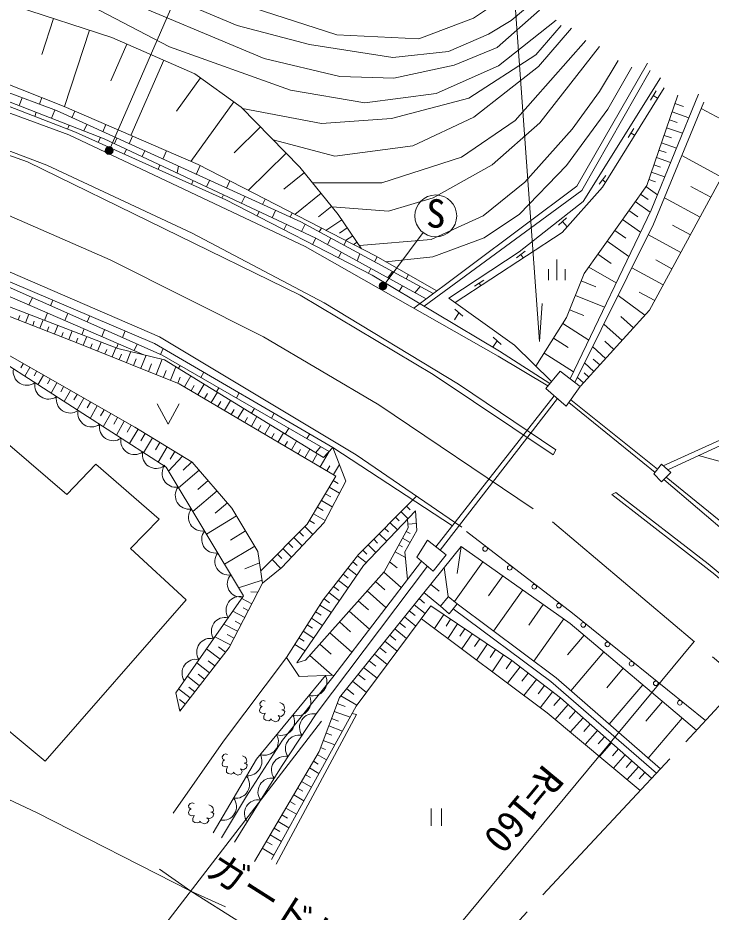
# Model space of a CAD drawing. Units: millimetres at full size, sheet at 1:1000; details may follow other scales. Extents: x 40000 to 680000, y 20000 to 380000.
# Drawn here: x 204302 to 248981, y 240999 to 298649 of the extents above; entities that cross this region are included whole.
import ezdxf
from ezdxf.enums import TextEntityAlignment as Align

# ---------------------------------------------------------------- set-up
doc = ezdxf.new("R2010")
doc.units = ezdxf.units.MM
doc.header["$LTSCALE"] = 1000
doc.linetypes.add('CHAIN', pattern=[18.5, 12, -1.5, 3.5, -1.5])
for name, color, linetype, lineweight in [('M-BGD', 7, 'Continuous', 13), ('M-BGD-EXST', 7, 'Continuous', 13), ('M-BMK', 2, 'CHAIN', 13), ('M-STR-HTXT', 7, 'Continuous', 13)]:
    doc.layers.add(name, color=color, linetype=linetype, lineweight=lineweight)
doc.styles.add('ＭＳ ゴシック', font='')
doc.styles.get('ＭＳ ゴシック').set_extended_font_data('MS Gothic')

msp = doc.modelspace()

# ---------------------------------------------------------------- hatches: boundary and pattern name
at = {"layer": 'M-BGD-EXST'}
for points in [[(210402, 290218, -1), (209963, 289979, -0.41421), (210063, 290318, -0.41421)], [(228057, 281479, -1), (227618, 281240, -0.41421), (227718, 281579, -0.41421)]]:
    msp.add_hatch(color=256, dxfattribs=at).paths.add_polyline_path(points)

# ---------------------------------------------------------------- linework, layer by layer
at = {"layer": 'M-BGD'}
for p, q in [((206595, 298602), (205842, 296290)), ((208908, 297849), (207307, 292932)), ((211330, 296954), (210297, 294585)), ((213700, 295921), (211586, 291073)), ((216075, 294780), (214523, 292639)), ((204577, 293492), (204382, 292992)), ((205848, 293512), (205686, 293078)), ((245431, 293951), (245068, 293352)), ((245250, 293651), (245534, 293478)), ((218216, 293227), (215440, 289399)), ((246652, 293127), (247192, 292941)), ((205486, 292563), (205384, 292300)), ((206677, 292708), (206471, 292180)), ((207981, 292640), (207787, 292212)), ((246466, 292587), (247546, 292214)), ((251218, 291251), (248342, 292811)), ((207603, 291739), (207502, 291480)), ((208752, 291772), (208562, 291367)), ((209979, 291772), (209768, 291309)), ((246289, 292075), (246801, 291898)), ((219937, 291615), (218252, 289957)), ((244002, 291523), (243636, 290927)), ((243819, 291225), (244053, 291082)), ((246113, 291562), (247137, 291210)), ((209629, 290951), (209480, 290620)), ((210681, 290893), (210521, 290551)), ((211694, 291026), (211470, 290534)), ((245778, 290592), (246749, 290257)), ((245945, 291077), (246431, 290910)), ((211305, 290183), (211161, 289863)), ((212491, 290068), (212320, 289705)), ((213880, 290077), (213638, 289546)), ((245615, 290119), (246075, 289961)), ((221595, 289930), (219152, 287525)), ((245452, 289646), (246371, 289330)), ((249658, 288375), (247093, 289767)), ((213461, 289169), (213333, 288884)), ((214662, 289079), (214564, 288649)), ((216053, 289123), (215798, 288562)), ((245290, 289174), (245723, 289024)), ((222765, 288679), (221434, 287599)), ((242187, 288490), (241759, 287936)), ((245127, 288701), (245993, 288402)), ((215608, 288158), (215496, 287909)), ((216653, 288172), (216459, 287758)), ((217967, 288136), (217755, 287670)), ((241973, 288213), (242180, 288053)), ((244775, 287769), (245520, 287241)), ((244964, 288228), (245395, 288079)), ((248962, 287093), (247680, 287789)), ((217554, 287243), (217457, 287026)), ((218922, 287138), (218712, 286699)), ((223846, 287348), (222155, 285976)), ((244435, 287287), (244916, 286946)), ((220238, 286965), (220078, 286612)), ((244094, 286806), (245057, 286124)), ((248267, 285810), (245978, 287051)), ((219858, 286160), (219714, 285880)), ((220916, 286230), (220697, 285765)), ((221970, 286072), (221849, 285805)), ((224532, 286503), (223686, 285817)), ((243683, 286226), (244263, 285816)), ((225188, 285636), (224159, 284943)), ((239657, 285763), (239144, 285287)), ((239400, 285525), (239714, 285188)), ((243273, 285646), (244433, 284826)), ((221625, 285329), (221449, 284988)), ((222807, 285345), (222587, 284876)), ((223863, 285095), (223729, 284847)), ((225534, 285121), (225020, 284775)), ((242779, 284948), (243477, 284454)), ((247646, 284666), (246502, 285287)), ((223497, 284448), (223287, 284042)), ((224473, 284445), (224248, 284035)), ((225469, 284267), (225318, 283988)), ((225881, 284607), (225417, 284294)), ((242285, 284250), (243681, 283262)), ((247026, 283522), (244935, 284656)), ((226160, 284192), (225928, 284036)), ((225143, 283542), (224958, 283183)), ((226341, 283435), (226160, 282982)), ((227462, 283234), (227283, 282925)), ((237002, 283599), (236436, 283188)), ((236719, 283394), (236878, 283175)), ((239039, 281748), (239039, 283077)), ((241690, 283409), (242530, 282814)), ((227052, 282492), (226895, 282186)), ((241095, 282569), (242868, 281570)), ((245892, 281432), (243875, 282526)), ((246459, 282477), (245414, 283044)), ((228441, 282299), (228152, 281886)), ((229478, 282096), (229329, 281819)), ((238506, 281748), (238506, 282445)), ((239572, 281748), (239572, 282445)), ((229083, 281374), (228874, 281024)), ((230219, 281338), (229884, 280933)), ((234328, 281738), (233741, 281356)), ((234034, 281547), (234140, 281385)), ((240614, 281687), (241551, 281307)), ((244712, 279477), (242996, 280759)), ((245345, 280424), (244337, 280971)), ((205242, 280606), (205011, 280143)), ((206564, 280449), (206405, 280091)), ((240234, 280749), (242108, 279989)), ((206204, 279626), (206021, 279149)), ((232721, 279638), (232452, 279180)), ((232988, 279412), (232454, 279864)), ((239860, 279828), (240782, 279455)), ((204323, 279181), (204429, 279452)), ((204789, 278999), (205000, 279541)), ((205255, 278817), (205361, 279091)), ((205721, 278636), (205934, 279183)), ((207526, 279594), (207328, 279138)), ((208942, 279436), (208768, 279044)), ((243976, 278666), (243165, 279402)), ((206186, 278454), (206294, 278730)), ((206652, 278273), (206867, 278824)), ((207584, 277910), (207801, 278466)), ((208575, 278598), (208431, 278224)), ((209894, 278545), (209705, 278109)), ((211224, 278464), (211035, 278039)), ((239415, 278944), (241095, 277881)), ((243240, 277856), (242077, 278912)), ((207118, 278091), (207227, 278369)), ((208050, 277728), (208160, 278010)), ((208515, 277544), (208740, 278105)), ((235443, 277593), (234926, 278065)), ((238813, 277993), (239764, 277391)), ((208979, 277358), (209094, 277646)), ((209443, 277172), (209673, 277747)), ((210372, 276801), (210607, 277388)), ((210775, 277645), (210668, 277365)), ((211986, 277617), (211805, 277199)), ((213662, 277337), (213491, 276951)), ((235185, 277829), (234920, 277413)), ((242184, 276693), (241350, 277450)), ((242712, 277274), (242130, 277802)), ((209907, 276987), (210025, 277280)), ((210836, 276615), (210977, 276968)), ((211300, 276429), (211583, 277135)), ((212228, 276057), (212565, 276899)), ((238212, 277042), (240114, 275839)), ((204642, 276355), (204495, 276097)), ((211764, 276243), (211933, 276664)), ((212720, 275860), (212918, 276352)), ((213213, 275663), (213607, 276648)), ((214141, 275291), (214488, 276158)), ((214754, 276239), (214644, 276062)), ((241426, 275858), (240828, 276402)), ((241805, 276276), (241388, 276654)), ((205077, 276108), (204756, 275544)), ((205511, 275860), (205351, 275578)), ((205946, 275613), (205598, 275002)), ((213677, 275477), (213850, 275911)), ((216297, 275800), (216102, 275463)), ((241090, 275488), (240791, 275760)), ((206380, 275365), (206206, 275060)), ((206815, 275118), (206439, 274459)), ((214605, 275106), (214756, 275482)), ((215043, 274866), (215454, 275563)), ((215904, 274357), (216306, 275039)), ((240754, 275118), (240365, 275472)), ((207249, 274870), (207062, 274541)), ((207684, 274623), (207281, 273917)), ((215473, 274612), (215674, 274952)), ((216335, 274103), (216531, 274436)), ((216765, 273849), (217158, 274514)), ((217253, 274800), (217099, 274550)), ((218570, 274475), (218383, 274149)), ((208118, 274375), (207917, 274022)), ((208552, 274128), (208123, 273374)), ((208987, 273880), (208772, 273503)), ((217196, 273595), (217387, 273920)), ((217627, 273341), (218009, 273990)), ((231247, 264549), (238874, 274278)), ((239072, 274103), (231529, 264329)), ((239807, 273848), (245365, 269345)), ((239941, 274036), (245536, 269566)), ((209421, 273633), (208965, 272831)), ((209856, 273385), (209628, 272985)), ((218057, 273087), (218244, 273403)), ((218488, 272833), (218861, 273466)), ((219551, 273477), (219356, 273161)), ((210290, 273138), (209807, 272289)), ((210725, 272890), (210483, 272466)), ((218919, 272579), (219100, 272887)), ((219349, 272325), (219713, 272941)), ((220823, 273161), (220643, 272848)), ((211159, 272643), (210649, 271746)), ((211607, 272387), (211352, 271939)), ((212052, 272126), (211493, 271202)), ((219780, 272071), (219957, 272371)), ((220210, 271817), (220564, 272417)), ((221771, 272199), (221536, 271818)), ((212514, 271847), (212235, 271385)), ((212976, 271568), (212401, 270617)), ((220641, 271563), (220813, 271855)), ((221072, 271309), (221416, 271892)), ((223108, 271829), (222935, 271528)), ((213451, 271280), (213164, 270805)), ((213927, 270993), (213335, 270015)), ((221502, 271055), (221670, 271338)), ((221933, 270801), (222268, 271368)), ((223823, 271017), (223489, 270616)), ((214905, 270402), (214013, 269423)), ((214416, 270697), (214120, 270208)), ((222364, 270547), (222526, 270822)), ((222794, 270292), (223119, 270844)), ((223288, 270001), (223579, 270495)), ((223782, 269710), (224364, 270697)), ((224609, 270953), (232313, 265909)), ((252054, 269347), (248163, 270434)), ((215519, 270031), (214948, 269482)), ((224643, 269202), (225027, 269852)), ((215992, 269494), (214658, 268350)), ((224212, 269456), (224404, 269781)), ((216564, 268827), (215897, 268255)), ((224622, 268831), (224952, 268637)), ((245935, 268887), (255494, 260739)), ((217136, 268160), (215576, 266822)), ((224369, 268400), (225029, 268011)), ((223861, 267539), (224565, 267124)), ((224115, 267969), (224467, 267762)), ((217805, 267380), (217025, 266711)), ((223607, 267108), (223981, 266888)), ((229351, 267167), (229579, 266940)), ((218395, 266544), (216448, 265371)), ((223354, 266677), (224100, 266237)), ((228645, 266458), (228881, 266223)), ((228998, 266812), (229454, 266358)), ((222803, 265849), (223312, 265339)), ((223100, 266246), (223411, 266063)), ((228293, 266103), (228763, 265635)), ((229428, 266016), (229989, 266057)), ((218982, 265570), (218008, 264984)), ((222449, 265495), (222716, 265229)), ((227587, 265395), (228073, 264911)), ((227940, 265749), (228183, 265507)), ((229326, 265547), (229575, 265412)), ((221742, 264789), (222020, 264510)), ((222095, 265142), (222629, 264608)), ((226882, 264686), (227382, 264188)), ((227234, 265040), (227485, 264791)), ((228849, 264668), (229087, 264539)), ((229088, 265107), (229586, 264837)), ((219568, 264597), (217619, 263422)), ((221034, 264082), (221320, 263796)), ((221388, 264435), (221945, 263878)), ((226529, 264331), (226782, 264079)), ((228611, 264228), (229274, 263869)), ((232871, 264577), (232606, 262835)), ((219881, 263524), (218938, 263136)), ((220681, 263728), (221252, 263157)), ((225881, 263572), (226171, 263347)), ((226188, 263967), (226752, 263528)), ((228255, 263571), (228742, 263199)), ((234263, 263592), (232442, 261016)), ((230698, 263296), (223519, 253778)), ((225574, 263177), (226153, 262727)), ((227893, 262917), (229011, 261922)), ((231780, 263222), (232034, 261340)), ((220047, 262398), (218531, 261904)), ((224961, 262388), (225588, 261900)), ((225267, 262782), (225581, 262539)), ((227356, 262313), (227959, 261776)), ((235551, 262682), (234641, 261394)), ((224654, 261993), (224992, 261730)), ((230905, 262135), (231444, 261701)), ((236839, 261771), (234965, 259120)), ((219384, 260884), (218734, 261221)), ((219771, 261632), (219306, 261651)), ((224040, 261203), (224388, 260933)), ((224347, 261598), (225023, 261072)), ((226819, 261710), (228026, 260636)), ((230158, 261207), (230513, 260922)), ((230472, 261596), (231549, 260729)), ((219154, 260440), (218829, 260608)), ((223764, 260787), (224505, 260313)), ((226240, 261058), (226891, 260478)), ((229844, 260818), (230554, 260247)), ((238165, 260834), (237228, 259508)), ((218924, 259996), (218155, 260394)), ((223494, 260366), (223852, 260137)), ((225660, 260406), (226963, 259247)), ((229217, 260039), (229956, 259444)), ((229531, 260428), (229900, 260131)), ((231749, 260179), (231149, 259287)), ((218464, 259108), (217576, 259568)), ((218694, 259552), (218310, 259751)), ((222955, 259524), (223301, 259302)), ((223225, 259945), (223941, 259486)), ((225034, 259703), (225738, 259077)), ((228904, 259649), (229288, 259340)), ((232195, 259879), (231895, 259433)), ((232641, 259579), (232010, 258641)), ((239491, 259897), (237566, 257173)), ((218234, 258664), (217790, 258894)), ((222685, 259102), (223376, 258660)), ((224408, 258999), (225815, 257748)), ((228269, 258861), (228668, 258540)), ((228590, 259260), (229358, 258642)), ((233109, 259264), (232794, 258795)), ((233578, 258948), (232915, 257963)), ((240791, 258855), (239715, 257581)), ((218004, 258220), (216997, 258742)), ((222416, 258681), (222749, 258468)), ((223765, 258276), (224488, 257633)), ((227948, 258462), (228746, 257820)), ((234071, 258617), (233739, 258124)), ((234564, 258286), (233867, 257249)), ((217339, 257305), (216465, 257982)), ((217686, 257753), (217238, 258100)), ((222146, 258260), (222812, 257834)), ((227615, 258048), (228029, 257715)), ((235082, 257937), (234733, 257419)), ((242065, 257779), (239947, 255272)), ((217001, 256868), (216564, 257206)), ((223122, 257553), (224568, 256267)), ((226935, 257204), (227365, 256857)), ((227281, 257634), (228110, 256967)), ((235600, 257589), (234867, 256499)), ((236144, 257222), (235778, 256678)), ((216662, 256430), (215830, 257075)), ((226588, 256774), (227449, 256081)), ((236664, 256822), (235848, 255764)), ((243319, 256719), (242259, 255466)), ((216018, 255598), (215225, 256212)), ((216340, 256014), (215924, 256336)), ((226229, 256327), (226676, 255967)), ((237193, 256414), (236785, 255885)), ((237722, 256006), (236917, 254962)), ((215404, 254805), (214649, 255389)), ((215711, 255201), (215314, 255508)), ((225490, 255409), (225960, 255030)), ((225869, 255880), (226763, 255160)), ((238244, 255604), (237842, 255082)), ((244572, 255660), (242419, 253113)), ((225111, 254939), (226154, 254343)), ((238766, 255201), (237972, 254172)), ((215098, 254409), (214720, 254702)), ((224886, 254450), (225393, 254258)), ((239280, 254804), (238850, 254316)), ((239767, 254374), (238922, 253415)), ((245846, 254584), (244769, 253310)), ((214792, 254014), (214710, 254077)), ((224694, 253943), (225709, 253559)), ((240246, 253951), (239824, 253472)), ((224517, 253475), (224957, 253309)), ((240725, 253528), (239904, 252597)), ((241191, 253117), (240780, 252652)), ((247119, 253507), (244932, 250919)), ((224163, 252540), (224536, 252399)), ((224340, 253008), (225220, 252675)), ((241657, 252706), (240858, 251800)), ((223986, 252072), (224732, 251790)), ((242110, 252307), (241711, 251854)), ((223810, 251605), (224130, 251484)), ((242564, 251907), (241786, 251026)), ((243004, 251518), (242616, 251078)), ((223599, 251153), (224189, 250807)), ((243445, 251129), (242689, 250272)), ((223092, 250291), (223705, 249931)), ((223345, 250722), (223652, 250542)), ((243874, 250751), (243496, 250323)), ((244302, 250373), (243567, 249539)), ((222839, 249860), (223157, 249673)), ((244719, 250006), (244351, 249589)), ((222586, 249429), (223221, 249055)), ((222080, 248566), (222738, 248180)), ((222333, 248997), (222662, 248804)), ((221826, 248135), (222167, 247935)), ((221573, 247704), (222254, 247304)), ((230942, 247688), (230942, 246570)), ((231609, 247688), (231609, 246570)), ((221067, 246841), (221770, 246428)), ((221320, 247273), (221672, 247066)), ((220814, 246410), (221177, 246197)), ((220561, 245979), (221287, 245553)), ((220054, 245117), (220803, 244677)), ((220307, 245548), (220682, 245328))]:
    msp.add_line(p, q, dxfattribs=at)
for points in [[(162001, 326463), (164736, 323659), (170042, 319724), (180874, 314719), (193162, 310027), (206501, 303682), (210298, 301604), (218439, 298148), (223088, 296937), (228468, 296089), (232057, 296484), (234643, 297597), (236097, 298484), (237682, 299842)], [(157085, 326243), (166316, 319299), (171446, 316105), (180396, 312037), (194951, 307325), (206814, 300839), (208109, 299922), (214078, 296782), (221870, 293985), (226672, 293173), (231256, 293784), (235276, 295555), (238996, 298496)], [(160168, 326155), (167640, 319383), (172622, 316638), (186800, 310923), (192477, 309020), (202630, 304359), (210221, 300213), (220184, 296040), (225056, 294869), (228535, 294759), (232418, 295601), (235202, 296736), (237912, 299151)], [(164583, 326134), (173644, 319742), (179008, 317112), (189502, 313516), (199876, 308842), (218800, 299517), (224864, 297565), (230145, 297292), (233677, 298632), (236495, 300545)], [(157566, 303818), (158196, 305001), (173517, 302817), (182038, 301104), (191289, 298690), (198723, 296337), (207287, 292941), (215929, 289187), (227341, 283302), (231313, 281061)], [(157979, 304594), (176792, 301735), (192926, 297842), (206785, 292668), (222539, 285491), (231068, 280879)], [(157702, 304073), (173237, 301883), (182136, 300127), (193609, 297182), (209865, 290860), (223497, 284448), (230607, 280535)], [(157848, 303538), (171275, 301901), (184795, 299167), (195634, 296077), (208006, 291285), (217703, 286915), (227139, 282061), (235342, 277161), (238586, 275076)], [(158434, 303054), (167474, 302032), (182301, 299400), (191210, 297121), (207576, 291100), (222825, 283918), (235265, 276848), (238459, 274921)], [(193251, 302164), (196403, 300878), (204140, 299401), (210366, 297375), (215711, 295044), (218685, 292887), (222480, 289031), (224955, 285981), (226451, 283761)], [(218774, 292797), (223875, 291845), (228376, 292172), (233366, 293481), (237682, 296275), (239319, 298157)], [(220750, 290788), (224722, 289727), (229755, 290403), (233688, 292254), (237864, 295505), (239993, 297995)], [(223299, 288021), (227764, 288022), (232887, 289662), (236354, 292034), (240914, 297187)], [(224568, 286458), (228195, 286197), (231064, 287042), (234878, 289181), (237947, 291886), (241778, 296809)], [(226311, 283968), (230929, 284362), (234288, 285893), (236977, 288062), (240016, 291472), (241793, 293897), (242982, 295893)], [(228025, 282916), (231048, 283235), (234351, 284469), (236628, 285986), (239658, 289122), (242331, 292768), (243877, 295468)], [(229816, 279945), (240332, 287792), (244886, 295722)], [(230490, 280059), (240658, 287518), (245053, 295259)], [(245712, 294787), (240744, 286811), (236605, 283567), (232077, 280581)], [(232475, 280296), (239375, 284808), (241990, 287745), (245947, 294145)], [(246837, 293664), (244834, 287852), (240807, 282162), (239657, 279326), (237677, 276197)], [(239895, 275383), (245115, 286246), (248164, 293731)], [(248512, 293224), (245276, 285341), (240204, 275148)], [(240555, 274899), (245009, 279804), (251695, 292130)], [(181244, 289305), (190585, 287203), (203815, 282264), (213426, 278096), (226111, 270482), (232917, 265812)], [(181324, 288553), (198939, 279604), (211829, 272261), (215545, 270015), (218095, 267041), (219774, 264256), (220074, 262216), (217915, 258049), (214739, 253946)], [(184468, 288163), (189566, 286976), (201144, 282759), (213100, 277665), (224609, 270953)], [(184468, 288163), (184541, 287234), (195899, 282464), (208265, 277644), (214701, 275067), (224790, 269115), (222957, 266003), (219973, 263021)], [(184504, 287699), (190111, 286351), (201924, 282077), (213611, 276897), (224369, 270702)], [(185450, 286852), (190029, 285814), (199689, 282449), (212414, 276935)], [(186699, 286569), (210734, 277340), (213748, 276613), (223991, 270307), (224609, 270953)], [(245897, 269778), (253197, 273090), (255955, 275547), (259197, 279237), (263800, 284975)], [(264153, 284670), (257431, 276439), (253486, 272897), (246188, 269520)], [(232077, 280581), (236301, 277552), (238688, 275201)], [(194822, 279672), (203713, 276216), (213862, 269676), (218845, 261380), (214477, 255144), (214739, 253946)], [(213269, 273758), (213985, 272462), (214701, 273758)], [(224609, 270953), (225432, 268783), (224034, 266110), (221322, 263212), (220074, 262216)], [(246086, 269044), (251533, 264604), (255797, 261065)], [(229997, 267816), (226264, 264065), (223982, 261128), (221607, 257418), (217552, 252014), (214300, 247372)], [(253980, 259113), (248801, 263449), (242845, 268050), (242592, 267923), (249224, 262767), (253750, 258866)], [(222290, 257069), (226569, 263336), (229933, 266860), (230021, 265592), (229239, 264235), (229409, 262442)], [(229406, 266308), (229446, 265769), (227912, 262938), (222836, 257232), (222290, 257069)], [(233208, 265529), (240042, 260275), (248616, 253353)], [(232871, 264577), (225034, 254843), (223712, 251346), (219548, 244254)], [(232871, 264577), (239905, 259604), (248037, 252732)], [(230315, 263626), (224595, 256153), (221360, 252081), (219033, 248483), (217434, 245795)], [(232025, 261328), (231548, 260728), (232102, 260220), (232610, 260882), (232034, 261340)], [(220647, 244394), (226106, 254279), (230919, 260737), (236145, 257222), (239268, 254814), (245147, 249628)], [(232610, 260882), (238987, 256109), (245714, 250237)], [(232356, 260551), (238654, 255876), (245456, 249960)], [(230308, 259917), (238406, 253846), (244410, 248836)], [(221607, 257418), (222421, 256198), (224685, 256271)], [(224123, 256253), (219687, 250856), (216896, 246119)], [(220233, 254589), (220105, 254635), (219993, 254590), (219887, 254456), (219907, 254326), (219989, 254267), (220049, 254256), (219944, 254195), (219879, 254006), (219911, 253869), (220092, 253800), (220240, 253819), (220163, 253622), (220160, 253456), (220284, 253380), (220466, 253341), (220591, 253397), (220624, 253459), (220676, 253376), (220908, 253273), (221082, 253341), (221181, 253501), (221139, 253613), (221068, 253665), (221262, 253617), (221453, 253729), (221506, 253928), (221435, 254005), (221307, 254037), (221464, 254081), (221486, 254170), (221445, 254340), (221363, 254430), (221191, 254508)], [(223519, 253778), (221290, 250397), (218271, 245519)], [(225842, 253801), (226116, 253748), (220942, 244090)], [(217812, 251151), (217684, 251196), (217572, 251151), (217466, 251018), (217485, 250887), (217568, 250828), (217628, 250817), (217522, 250756), (217458, 250567), (217490, 250430), (217671, 250361), (217819, 250380), (217742, 250183), (217739, 250017), (217863, 249941), (218045, 249903), (218170, 249959), (218203, 250020), (218255, 249938), (218487, 249835), (218661, 249903), (218759, 250063), (218718, 250174), (218647, 250226), (218840, 250178), (219032, 250291), (219085, 250490), (219014, 250567), (218886, 250598), (219043, 250643), (219065, 250731), (219024, 250902), (218942, 250992), (218770, 251069)], [(215655, 247997), (215527, 248043), (215415, 247997), (215308, 247864), (215328, 247734), (215411, 247675), (215471, 247663), (215365, 247603), (215301, 247413), (215333, 247277), (215514, 247207), (215662, 247226), (215585, 247030), (215582, 246863), (215706, 246787), (215888, 246749), (216013, 246805), (216045, 246866), (216098, 246784), (216330, 246681), (216503, 246749), (216602, 246909), (216560, 247020), (216490, 247073), (216683, 247025), (216875, 247137), (216928, 247336), (216856, 247413), (216729, 247445), (216886, 247489), (216908, 247578), (216867, 247748), (216784, 247838), (216612, 247915)]]:
    msp.add_lwpolyline(points, dxfattribs=at)
for points in [[(145465, 301687), (145465, 301136), (153956, 300986), (171774, 298806), (188914, 295050), (204929, 289363), (222497, 280768), (231072, 275653), (238811, 270472), (238965, 270809), (232701, 275045), (224041, 280275), (215530, 284769), (206177, 289146), (195414, 293230), (185558, 296165), (175339, 298511), (165908, 299963), (155839, 301143)], [(239243, 275879), (238327, 274760), (239635, 273607), (240547, 274888)], [(201305, 273182), (193424, 264247), (202968, 256077), (201764, 254301), (206063, 250721), (215158, 261140), (211566, 264440), (213400, 266330), (209321, 269876), (207447, 267912)], [(245780, 269882), (245291, 269249), (245791, 268739), (246380, 269349)], [(230709, 264969), (230012, 263888), (231069, 262975), (231911, 264032)]]:
    msp.add_lwpolyline(points, close=True, dxfattribs=at)
for centre in [(234413, 264413), (235999, 263194), (237585, 261975), (239170, 260756), (240741, 259518), (242297, 258262), (243853, 257005), (245409, 255749), (246966, 254493)]:
    msp.add_circle(centre, 150, dxfattribs=at)
for centre, radius, start, end in [((204889, 275849), 886, 168.91484, 305.48299), ((206276, 274955), 886, 168.91484, 305.48299), ((207663, 274061), 886, 168.91484, 305.48299), ((209050, 273167), 886, 168.91484, 305.48299), ((210437, 272273), 886, 168.91484, 305.48299), ((211823, 271379), 886, 168.91484, 305.48299), ((213210, 270486), 886, 168.91484, 305.48299), ((214485, 269276), 886, 142.71169, 279.27984), ((215334, 267861), 886, 142.71169, 279.27984), ((216184, 266447), 886, 142.71169, 279.27984), ((217034, 265032), 886, 142.71169, 279.27984), ((217884, 263618), 886, 142.71169, 279.27984), ((218648, 262163), 850, 136.97564, 280.95972), ((218606, 260466), 886, 76.70419, 213.27233), ((217659, 259115), 886, 76.70419, 213.27233), ((216712, 257763), 886, 76.70419, 213.27233), ((215766, 256412), 886, 76.70419, 213.27233), ((223312, 255852), 905, 254.89686, 26.25901), ((222299, 254550), 886, 252.29386, 28.86201), ((221251, 253276), 886, 252.29386, 28.86201), ((223338, 252907), 886, 78.32042, 214.88857), ((220204, 252001), 886, 252.29386, 28.86201), ((222430, 251530), 886, 78.32042, 214.88857), ((219079, 250734), 951, 268.51882, 26.26081), ((221529, 250159), 886, 79.95518, 216.52333), ((218345, 249224), 886, 261.2127, 37.78085), ((220660, 248756), 886, 79.95518, 216.52333), ((217507, 247803), 886, 261.2127, 37.78085), ((219792, 247353), 886, 79.95518, 216.52333)]:
    msp.add_arc(centre, radius, start, end, dxfattribs=at)
at = {"layer": 'M-BGD-EXST'}
for p, q in [((210183, 290098), (214140, 299183)), ((227838, 281359), (230424, 284804))]:
    msp.add_line(p, q, dxfattribs=at)
for centre, radius in [((210183, 290098), 250), ((231235, 285884), 1350), ((227838, 281359), 250)]:
    msp.add_circle(centre, radius, dxfattribs=at)
at = {"layer": 'M-BMK'}
msp.add_line((225533, 228566), (274272, 280903), dxfattribs=at)
msp.add_lwpolyline([(61503, 292199), (99580, 295124), (125073, 297019), (138414, 297669), (152143, 297435), (162124, 296694), (170680, 295488), (180315, 293473), (190483, 290718), (201689, 286786), (210252, 283057), (220130, 278079), (227565, 273707), (238754, 266165), (250950, 255859)], dxfattribs=at)
at = {"layer": 'M-STR-HTXT'}
for p, q in [((237917, 277790), (238083, 280240)), ((232672, 240098), (247895, 258441)), ((211814, 237641), (223872, 253310)), ((215444, 242358), (213434, 243768)), ((215444, 242358), (217680, 241344))]:
    msp.add_line(p, q, dxfattribs=at)
for points in [[(210220, 325968), (235306, 314037), (237917, 277790)], [(215444, 242358), (205512, 247431), (199684, 250159), (192626, 252957), (186062, 255323), (177503, 257932)], [(229641, 232977), (226621, 235184), (221841, 238300), (215444, 242358)]]:
    msp.add_lwpolyline(points, dxfattribs=at)

# ---------------------------------------------------------------- texts
at = {"layer": 'M-BGD-EXST', "style": 'ＭＳ ゴシック'}
msp.add_text('S', height=1833, rotation=358.508, dxfattribs=at).set_placement((230579, 284591), align=Align.BOTTOM_LEFT)
at = {"layer": 'M-STR-HTXT', "style": 'ＭＳ ゴシック'}
for s, rotation, p in [('R=160', 230.311, (237766, 250946)), ('ガードレール', 327.604, (216015, 242975))]:
    msp.add_text(s, height=1833, rotation=rotation, dxfattribs=at).set_placement(p, align=Align.BOTTOM_LEFT)

doc.saveas('drawing.dxf')
